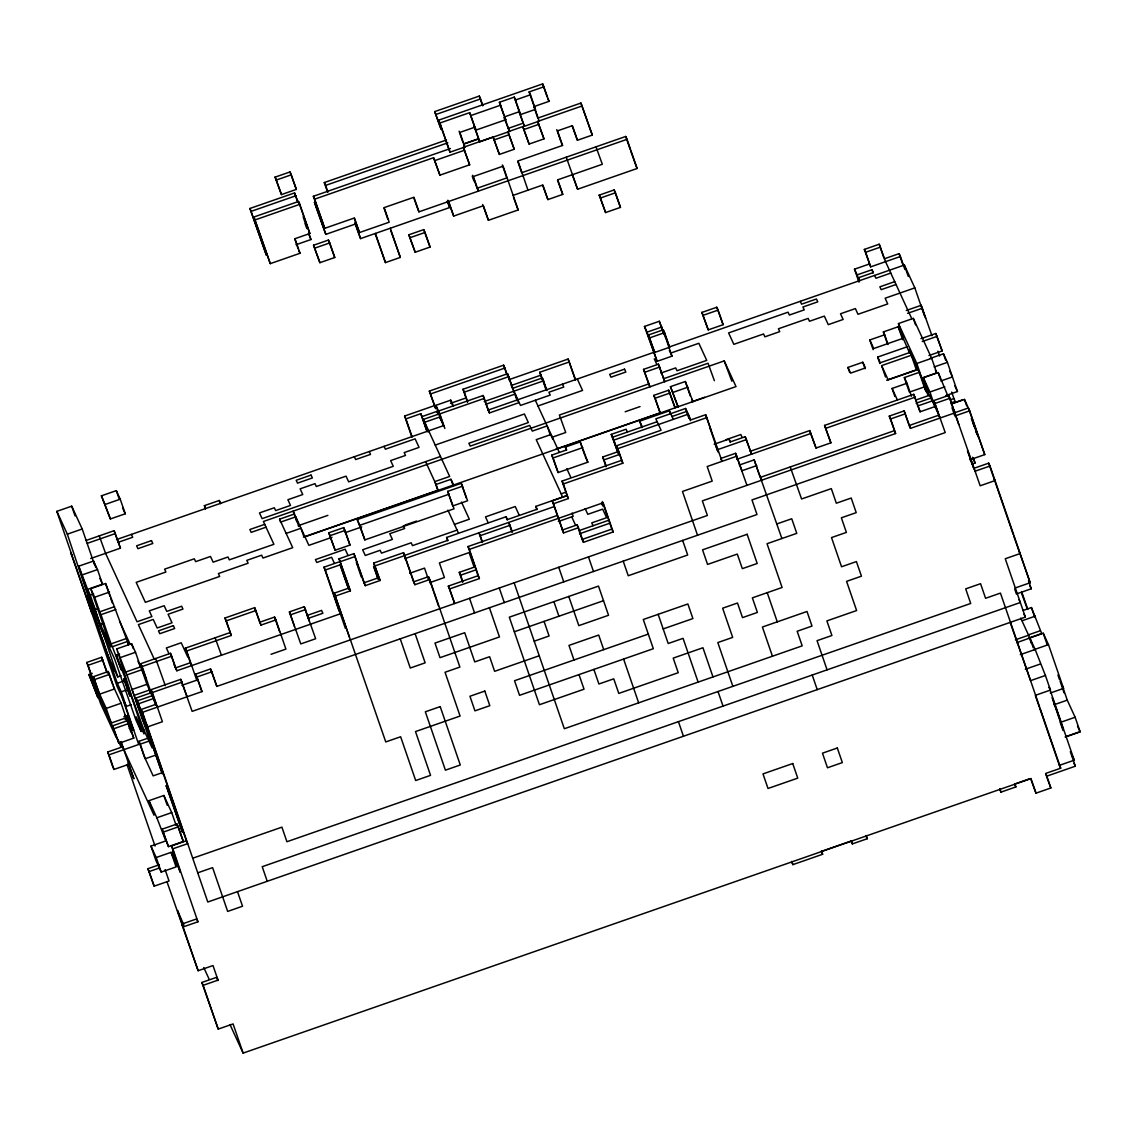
<?xml version="1.0" encoding="UTF-8"?>
<svg xmlns="http://www.w3.org/2000/svg" width="1137" height="1137" viewBox="0 0 1137 1137"><rect width="100%" height="100%" fill="white"/><g stroke="black" fill="none" stroke-linecap="round" stroke-linejoin="round"><path stroke-width="1.5" d="M434.704 111.597L441.042 129.049L434.704 111.597L479.302 96.062L482.841 105.4M436.025 114.453L480.61 98.919M275.126 177.13L289.992 171.957L291.314 174.814L296.331 189.396L281.464 194.583L275.126 177.13L281.464 194.583M520.618 114.553L514.279 97.114L499.413 102.287L505.752 119.726L476.019 130.087L474.712 127.245L459.845 132.418L464.862 147.014L449.996 152.187L438.64 120.152L542.704 83.896L549.029 101.335L534.163 106.523L535.484 109.365L520.618 114.553L519.296 111.696L504.43 116.884L509.461 131.466L479.729 141.827L473.958 126.008M276.447 179.987L291.314 174.814M438.64 120.152L439.962 123.009L469.68 112.648L476.019 130.087M518.543 110.474L524.328 126.292L539.194 121.119L529.146 91.926L544.012 86.753M471.002 115.505L500.735 105.144M515.587 99.957L530.453 94.783L535.484 109.365M249.969 208.455L266.342 255.086L249.969 208.455L294.568 192.92L298.107 202.258M327.641 192.281L324.301 182.56L446.514 139.965M251.277 211.311L295.876 195.763M324.301 182.56L325.608 185.402L447.822 142.821M253.906 217.011L298.505 201.476L299.813 204.319L309.847 233.511L294.98 238.685L300.012 253.281L270.279 263.642L253.906 217.011L270.279 263.642M572.394 175.027L577.61 189.225L637.075 168.503L627.041 139.325L418.928 211.837L413.911 197.255L384.178 207.602L389.195 222.198L359.463 232.559L354.446 217.963L324.713 228.324L313.371 196.289L450.451 148.521M463.669 143.916L476.872 139.311M508.253 128.382L521.471 123.777M537.986 118.021L580.936 103.055L592.292 135.09L577.425 140.263L572.209 126.065M478.421 138.984L463.555 144.157L464.862 147.014M255.214 219.867L299.813 204.319M313.371 196.289L314.679 199.146L433.595 157.702L439.934 175.155L469.652 164.794L463.327 147.341L493.06 136.98L499.385 154.433L514.251 149.245L507.926 131.807L522.778 126.619L529.117 144.072L543.983 138.885L537.645 121.446L582.243 105.912M434.902 160.559L464.635 150.198M494.368 139.837L509.234 134.663M524.1 129.476L538.966 124.303M577.425 140.263L572.394 125.681L557.528 130.854L562.559 145.451L517.96 160.985L527.994 190.177M296.075 244.725L310.941 239.537L308.71 233.057M325.807 234.364L314.452 202.329L325.807 234.364L355.526 224.003L360.557 238.599L449.74 207.517L447.509 201.036M313.556 245.251L328.422 240.063L329.744 242.92L334.761 257.516L319.895 262.69L313.556 245.251L319.895 262.69M627.041 139.325L625.72 136.468L521.67 172.725L517.761 161.383M314.878 248.093L329.744 242.92M447.907 200.254L453.677 216.073L483.41 205.712L488.427 220.308L518.159 209.947L503.094 166.173L473.362 176.533L478.393 191.115L477.071 188.273L506.804 177.912L502.341 164.936M513.142 195.351L542.861 184.99L547.892 199.586L562.758 194.399L557.727 179.817L602.326 164.268L595.987 146.829M408.851 234.79L423.717 229.617L425.039 232.474L430.056 247.056L415.19 252.243L408.851 234.79L415.19 252.243M410.173 237.647L425.039 232.474M375.224 233.81L385.457 262.604L400.323 257.417L390.289 228.239M599.27 195.123L614.136 189.936L615.444 192.793L620.461 207.389L605.595 212.562L599.27 195.123L605.595 212.562M600.578 197.966L615.444 192.793M131.238 704.698L126.278 706.418L117.097 686.45L56.85 511.352L71.716 506.178L82.205 528.989L94.485 564.663M101.449 495.817L116.315 490.63L120.238 499.186L125.269 513.782L110.403 518.955L101.449 495.817L110.403 518.955M429.331 391.071L435.656 408.524L429.331 391.071L503.648 365.176L507.201 374.514M105.386 504.373L120.238 499.186M430.639 393.928L504.97 368.033M467.463 402.242L463.001 389.266L507.585 373.732L517.264 400.906M904.867 269.469L900.405 256.493L870.672 266.854L864.347 249.415L879.214 244.228L885.538 261.681L911.775 318.715M666.964 341.569L671.981 356.151L657.115 361.339L644.452 326.447L659.318 321.274L666.396 339.935M463.001 389.266L464.308 392.123L508.907 376.589M864.347 249.415L865.655 252.272L880.521 247.084M411.878 437.105L404.616 416.028L434.348 405.667M440.914 419.923L435.883 405.34L450.749 400.153L453.379 405.852M508.68 379.772L568.13 359.05L575.578 379.73M701.913 312.433L716.779 307.246L718.101 310.103L723.118 324.699L708.252 329.872L701.913 312.433L708.252 329.872M56.85 511.352L67.339 534.163L82.205 528.989M644.452 326.447L647.067 332.146L661.933 326.973M404.616 416.028L405.937 418.885L420.804 413.697L427.128 431.15M450.522 403.337L465.388 398.163M542.505 380.369L539.72 372.268L569.452 361.907M703.234 315.276L718.101 310.103M648.388 335.003L663.255 329.815L664.562 332.672L669.579 347.268L654.713 352.442L648.388 335.003L654.713 352.442M422.111 416.554L436.978 411.367L438.285 414.223L423.419 419.397L427.327 430.752M546.044 389.707L541.027 375.111L511.295 385.471L520.476 405.44L550.209 395.079L548.901 392.222L563.767 387.049L562.445 384.192M519.168 402.583L489.436 412.944L483.111 395.505L438.512 411.04L443.529 425.636L116.5 539.592M649.696 337.86L664.562 332.672M546.996 390.545L542.335 377.967L512.616 388.328L507.585 373.732M858.961 282.161L854.498 269.185L869.364 264.011M884.231 258.824L899.097 253.65L900.405 256.493M435.883 405.34L439.82 413.896L484.419 398.348M484.191 401.532L543.657 380.81M86.028 540.487L114.112 530.695L120.437 548.148L90.704 558.509M87.336 543.33L115.42 533.551M485.499 404.388L515.232 394.027L517.463 400.508M854.498 269.185L857.127 274.884L871.994 269.711L873.301 272.567L858.435 277.741L859.558 280.981M205.499 508.907L204.39 505.652L219.242 500.479L220.564 503.336M483.111 395.505L488.128 410.087L654.94 351.958M669.807 346.785L904.341 265.049L914.83 287.874L924.324 315.432M117.822 542.434L132.688 537.261L131.366 534.404M890.797 273.079L875.931 278.267L874.609 275.41M670.787 353.067L698.857 343.275L706.731 360.386L676.998 370.747L675.691 367.891L660.824 373.078M537.972 405.952L582.556 390.417L577.312 379.005M894.72 281.635L879.867 286.822L881.175 289.679L896.041 284.492M78.695 566.198L93.561 561.024L97.498 569.58L102.515 584.176L87.648 589.35L78.695 566.198L100.084 627.425L106.651 641.68L101.634 627.084L89.823 601.416L67.339 534.163M643.556 369.369L649.895 386.807L643.556 369.369L658.422 364.181L664.761 381.634L658.422 364.181M435.229 445.064L524.413 413.996L528.35 422.552L468.885 443.259L470.206 446.116L529.657 425.394L532.287 431.108L547.153 425.92L550.493 435.656M644.878 372.211L659.73 367.038M82.631 574.753L97.498 569.58M914.83 287.874L885.112 298.221L887.727 303.934L857.994 314.295L855.379 308.582L840.513 313.769L843.142 319.469L828.276 324.656L824.339 316.1L809.473 321.274L808.165 318.417L778.433 328.778L779.74 331.634L764.874 336.822L763.567 333.965L733.834 344.326L728.59 332.914L788.055 312.192L789.362 315.048L804.229 309.875L802.907 307.018L817.773 301.831L816.465 298.988L801.599 304.162L800.292 301.319M440.474 456.477L262.093 518.628L259.478 512.929L274.33 507.756L275.651 510.598L290.518 505.425L287.888 499.726L302.755 494.538L300.125 488.839L314.992 483.651L316.313 486.508L346.032 476.147L348.661 481.846L393.26 466.312L390.631 460.613L405.497 455.425L404.189 452.583L419.056 447.395L415.119 438.839L385.386 449.2L384.079 446.344M648.587 383.965L559.39 415.033L565.729 432.486L552.511 437.091M663.439 378.777L708.038 363.243L714.377 380.682M304.943 536.792L736.023 386.58L724.212 360.912L263.4 521.485L273.903 544.296L229.304 559.845L227.997 556.988L213.131 562.175L210.501 556.462L195.635 561.65L194.328 558.793L164.595 569.154L165.917 572.01L136.184 582.371L145.365 602.326L219.683 576.431L218.375 573.574L248.108 563.213L246.8 560.37L261.652 555.183L262.974 558.04L292.706 547.679L279.588 519.154L294.455 513.981L297.795 523.702M264.722 524.342L249.856 529.515L251.163 532.372L266.03 527.184M280.896 522.011L295.762 516.838L308.88 545.348L332.004 537.289M144.456 730.267L141.159 731.418L135.914 720.005L114.524 658.792L107.958 644.537L102.941 629.941L110.815 647.052L90.733 588.682L105.599 583.508L128.524 644.395M670.46 386.665L678.107 406.961L670.46 386.665L685.327 381.492L692.959 401.787L691.651 398.931M556.107 449.072L660.156 412.802L653.832 395.363L668.698 390.19L675.023 407.629L678.334 406.477M906.303 310.486L921.169 305.313L931.97 335.728M87.648 589.35L90.278 595.049L93.575 593.898M653.832 395.363L655.139 398.22L670.006 393.032M673.076 392.364L687.942 387.191M298.15 525.72L327.882 515.359M625.179 411.765L640.046 406.577M907.61 313.343L922.477 308.17M90.733 588.682L94.655 597.238L109.522 592.064M286.14 533.424L301.007 528.236L303.792 536.351M425.608 461.65L436.096 484.476L450.963 479.288L453.592 484.987M888.011 344.511L884.671 334.775L869.805 339.963L873.742 348.519L903.474 338.158L898.443 323.562L913.309 318.374L931.672 358.311L936.703 372.893L921.837 378.081M887.258 343.275L883.364 331.919L898.23 326.745L909.643 353.195M98.592 608.494L95.295 609.645L92.665 603.946L97.697 618.528M303.408 537.133L437.191 490.502M691.538 401.873L704.755 397.268M447.722 491.355L454.061 508.807L364.863 539.89L357.231 519.595L461.281 483.324L467.605 500.777L452.739 505.951L447.722 491.355L462.588 486.181M565.331 447.068L580.197 441.895L587.843 462.19L558.111 472.551L551.786 455.098L566.638 449.925L565.331 447.068L566.453 450.309M641.893 427.654L639.662 421.173L669.38 410.812L673.317 419.368M94.655 597.238L99.686 611.834L114.553 606.646M328.806 532.798L343.672 527.625L344.98 530.467L349.997 545.064L335.145 550.237L328.806 532.798L335.145 550.237M657.143 421.699L612.545 437.233L617.576 451.83L602.709 457.003L604.017 459.86L618.883 454.672L611.237 434.377L626.103 429.203L627.411 432.06M746.952 485.343L735.596 453.308L720.73 458.481L722.052 461.338L705.679 414.707L690.813 419.894L685.568 408.481L655.836 418.842L661.08 430.255L616.481 445.789L622.82 463.228L563.355 483.95L562.048 481.093L621.513 460.386M99.686 611.834L100.994 614.676L115.86 609.503M330.114 535.655L344.98 530.467M357.231 519.595L359.846 525.294L449.044 494.211M551.786 455.098L553.094 457.955L582.826 447.594M672.01 416.512L686.876 411.338L689.107 417.819M345.207 532.684L361.722 526.928M611.237 434.377L613.866 440.09L688.183 414.181L690.415 420.676M100.312 624.241L103.623 623.09M920.956 338.67L935.822 333.496L942.161 350.935L928.943 355.54M847.946 367.422L862.812 362.248L865.428 367.947L850.575 373.135L847.946 367.422L849.623 372.296M879.91 363.556L877.679 357.061L907.411 346.714M922.263 341.526L937.13 336.353M616.481 445.789L617.803 448.646L706.987 417.563M404.957 525.095L416.526 521.073M910.026 352.413L880.294 362.774L877.679 357.061M885.51 376.972L881.616 365.617L911.334 355.27L916.365 369.852L886.633 380.213M339.068 558.793L353.934 553.62L365.29 585.654L380.156 580.481L373.817 563.028L403.55 552.667L414.906 584.702L429.772 579.529L459.888 667.078L445.036 672.251L460.087 716.04L415.502 731.574L430.553 775.349L415.687 780.536L400.636 736.748L385.77 741.935L334.25 593.159L349.116 587.985L339.068 558.793L350.423 590.828L335.557 596.015M339.039 610.939L323.988 567.164L338.854 561.976M340.389 561.65L355.256 556.476M100.994 614.676L111.028 643.869L125.894 638.681M930.251 358.397L943.468 353.792L947.405 362.348L957.439 391.526L945.885 395.562M454.459 524.399L469.325 519.211L461.466 502.099M898.443 323.562L916.82 363.485L931.672 358.311M323.988 567.164L325.296 570.021L340.162 564.833L348.718 588.767M111.028 643.869L112.35 646.711L127.216 641.538L128.325 644.778M457.088 530.098L412.489 545.632L411.182 542.79L381.449 553.15L380.142 550.294L365.275 555.481L362.646 549.768L392.379 539.407L389.764 533.708L404.63 528.534L403.308 525.678M561.138 493.842L566.098 492.108M917.9 369.525L888.168 379.886L881.616 365.617M116.727 648.9L131.594 643.727L135.53 652.283L140.547 666.865L125.695 672.052L116.727 648.9L131.565 695.858L144.228 730.75L152.102 747.862L143.376 721.526M124.8 714.974L126.108 717.817L111.241 723.004L95.508 688.78L100.525 703.377L116.272 737.6L106.224 708.408L91.799 677.041L86.782 662.445L101.648 657.271L107.418 673.09M725.96 439.706L740.827 434.533L742.148 437.39M916.82 363.485L926.854 392.663L924.225 386.964L909.373 392.151L904.341 377.555L919.208 372.367L925.347 390.204M934.188 366.953L947.405 362.348M447.722 540.7L446.614 537.46L506.064 516.738L507.386 519.595L537.105 509.234L535.797 506.391L565.53 496.03M714.178 444.226L729.044 439.053L730.352 441.895L745.218 436.722L751.557 454.16L745.218 436.722M552.198 500.877L567.065 495.689L568.372 498.546L553.52 503.719L552.198 500.877L563.554 532.912L578.42 527.724L583.437 542.321L613.17 531.96L603.136 502.781L469.339 549.398L468.032 546.542L557.229 515.459L558.537 518.316M112.35 646.711L121.304 669.864L116.287 655.267L119.584 654.116M86.782 662.445L88.089 665.301L102.955 660.114M229.972 632.613L185.374 648.147L186.681 651.004L231.28 635.455L224.955 618.016L254.674 607.655L261.013 625.094L275.879 619.921L285.913 649.099L271.047 654.287M404.985 555.282L447.921 540.317L446.614 537.46M375.139 565.885L404.871 555.524M894.89 396.543L892.104 388.442L906.971 383.254L911.433 396.23M120.664 657.456L135.53 652.283M224.955 618.016L226.263 620.873L255.996 610.512M404.644 558.708L553.293 506.903M716.807 449.925L746.526 439.564M909.827 352.797L908.719 349.556L928.389 392.336L923.372 377.74L938.238 372.566L948.144 396.557M482.315 542.534L478.961 532.812L480.269 535.655L510.001 525.294L512.233 531.789M88.956 674.525L97.91 697.663L88.956 674.525L92.253 673.374M940.867 380.966L952.422 376.944L949.793 371.23M93.333 676.714L108.2 671.526L114.539 688.965L99.672 694.153L93.333 676.714L98.35 691.296M358.965 568.216L363.982 582.798L378.848 577.624L380.156 580.481M94.641 679.556L109.507 674.383M137.932 661.165L145.806 678.277L140.775 663.681L170.507 653.32L176.846 670.773L340.361 613.795M254.674 607.655L259.705 622.252L274.571 617.064L275.879 619.921M289.423 611.891L304.29 606.703L315.645 638.738L300.779 643.926L289.423 611.891L294.455 626.473M750.235 451.304L809.7 430.596L816.025 448.035L830.891 442.847L824.567 425.409L913.75 394.326L920.089 411.779L934.955 406.591L929.924 392.009L923.372 377.74M736.918 456.15L707.186 466.511L712.203 481.107L682.47 491.468L697.535 535.243M140.775 663.681L142.097 666.538L171.815 656.177M290.745 614.733L305.611 609.56M409.661 573.304L424.527 568.116L428.436 579.472M558.31 521.499L573.176 516.326L572.053 513.071M736.691 459.348L811.008 433.439M825.874 428.265L915.072 397.183M929.924 392.009L944.79 386.822M107.276 654.088L117.779 676.899L121.076 675.748M125.695 672.052L127.003 674.909L141.869 669.721L146.886 684.318L157.375 707.129M916.493 399.798L929.711 395.193L932.127 401.276M306.692 615.6L321.558 610.413L322.865 613.269L307.999 618.443M916.152 403.223L931.018 398.035M739.306 465.047L754.172 459.86L781.901 538.526M112.307 668.684L113.615 671.526L87.194 595.717L117.324 683.266L123.933 680.964M917.46 406.065L932.326 400.892L940.2 418.004M403.55 552.667L413.598 581.86L428.464 576.672L429.772 579.529M562.246 530.055L577.113 524.882L578.42 527.724M993.724 477.753L995.031 480.596L980.165 485.783L948.727 395.378L933.861 400.551L945.217 432.6L751.969 499.939L757 514.521L192.125 711.364L180.783 679.329L151.05 689.69L156.067 704.272L141.201 709.46L142.509 712.302L201.974 691.594L195.649 674.142L210.501 668.968L216.84 686.407L707.385 515.473L702.353 500.877L895.601 433.538L889.276 416.099L904.128 410.912L910.467 428.365L955.066 412.816L952.436 407.117M191.712 665.586L190.391 662.743L175.524 667.916L170.507 653.32M756.801 465.573L741.935 470.746L735.596 453.308M889.276 416.099L890.584 418.956L905.45 413.769M935.182 403.408L950.035 398.234M950.617 399.712L953.915 398.561L955.222 401.418L951.925 402.569M429.544 582.712L444.411 577.525L439.394 562.943L469.126 552.582L474.143 567.178L459.277 572.352L462.617 582.073M579.842 530.339L607.925 520.547M117.324 683.266L121.261 691.822L126.207 690.102M951.356 403.777L962.911 399.755M146.886 684.318L132.02 689.491L144.683 724.383M951.243 404.019L964.46 399.414L969.705 410.827L984.756 454.601L969.904 459.789M459.277 572.352L460.584 575.208L475.451 570.021M579.5 533.765L609.233 523.404M134.649 695.204L149.516 690.017L150.624 693.257M448.348 586.081L478.08 575.72L479.388 578.577L449.655 588.938L448.348 586.081L454.672 603.534L449.655 588.938M577.113 524.882L582.13 539.464L611.862 529.103L613.17 531.96M760.511 477.313L894.293 430.696M938.892 415.147L909.159 425.508L910.467 428.365M106.224 708.408L121.09 703.234L131.139 732.413M142.097 666.538L152.131 695.716L137.264 700.904L162.364 773.856L135.957 698.047L150.823 692.874M955.179 412.575L968.383 407.97L984.756 454.601M151.05 689.69L152.358 692.532L182.091 682.172M195.649 674.142L196.957 676.998L211.823 671.811L216.84 686.407M181.863 685.355L196.729 680.182L186.681 651.004M969.705 410.827L954.838 416L952.053 407.899M135.957 698.047L138.586 703.746L153.438 698.573L155.67 705.054M123.834 716.793L127.131 715.642L131.793 728.22M125.141 719.65L128.453 718.499M112.563 725.847L127.429 720.673L128.737 723.53L133.754 738.112L118.888 743.3L112.563 725.847L118.888 743.3M113.871 728.703L128.737 723.53M129.078 728.192L132.389 727.04L133.697 729.897L130.385 731.048M128.865 764.263L113.998 769.436L112.691 766.594L107.674 751.998L122.54 746.824L120.863 741.949M163.06 772.407L153.14 775.86L143.958 755.892L138.941 741.31L148.848 737.856M107.674 751.998L108.981 754.854L138.714 744.493L123.649 700.719M138.941 741.31L140.249 744.152L150.169 740.699M776.884 523.93L791.75 518.756L796.767 533.352L767.034 543.713L782.1 587.488L752.367 597.849L757.384 612.431L742.518 617.618L737.501 603.022L722.635 608.21L732.683 637.388L717.817 642.561L732.868 686.35M971.78 464.123L975.077 462.972L973.414 458.112M1015.313 587.928L1030.179 582.741L990.014 466.014L988.693 463.157L973.826 468.345L969.364 455.368M156.835 754.726L145.28 758.749L140.249 744.152M514.336 631.76L603.52 600.691M990.014 466.014L975.148 471.187L972.519 465.488M534.219 641.183L549.086 635.995L544.069 621.413M539.236 655.765L494.638 671.313L489.621 656.717L474.754 661.905L464.72 632.712L434.988 643.073L440.005 657.669L499.47 636.947L489.422 607.769M121.233 743.968L154.021 815.257L149.004 800.675L163.856 795.488L171.73 812.6L176.192 825.576M648.317 634.105L514.535 680.722L519.552 695.318L653.334 648.701L643.286 619.509L687.885 603.974L692.902 618.571L663.184 628.917M149.004 800.675L156.863 817.773L171.73 812.6M162.108 829.186L176.974 824.012L178.296 826.855L183.313 841.451L168.447 846.624L162.108 829.186L168.447 846.624M163.43 832.042L178.296 826.855M150.965 846.113L156.21 857.511L171.076 852.338L176.093 866.92L161.227 872.107L155.982 860.695L150.965 846.113L165.817 840.925L156.863 817.773M171.516 845.971L186.383 840.783L187.704 843.64L172.838 848.813L171.516 845.971L180.257 872.292L173.918 854.853L172.611 851.997L177.628 866.593L171.076 852.338M165.135 869.649L169.029 881.004L154.163 886.178L147.838 868.739L159.393 864.703M147.838 868.739L149.146 871.582L159.052 868.128M192.721 858.222L281.905 827.153L286.922 841.735L970.714 603.463L965.697 588.867L980.563 583.693L985.58 598.289L1000.446 593.102L1060.693 768.214L1045.827 773.387L1050.844 787.984L1035.978 793.157L1030.762 778.959M197.739 872.818L212.605 867.645L227.67 911.419L242.536 906.232L237.505 891.65M1028.473 580.68L1031.259 588.781L1016.393 593.969L1014.716 589.094M1023.186 610.441L1031.444 607.556L1041.705 633.551L1028.488 638.155M1018.823 550.706L1020.131 553.563L1005.264 558.736L1025.347 617.107L207.787 902.011L142.509 712.302M1022.163 620.717L1035.366 616.112M181.764 924.111L196.63 918.923L197.937 921.78L183.071 926.953L181.764 924.111L198.136 970.728L213.003 965.555L218.02 980.137L203.153 985.324L201.846 982.467L216.712 977.294L218.02 980.137M1028.829 634.73L1040.398 630.708M1015.398 639.818L1028.601 635.213L1031.387 643.329M1016.705 642.675L1043.24 633.224L1048.485 644.636L1063.55 688.411L1050.332 693.016M1033.618 649.81L1048.485 644.636M1020.301 654.656L1035.167 649.483L1045.429 675.477L1050.446 690.074L1035.58 695.247M1025.318 669.252L1040.184 664.065M1045.429 675.477L1030.563 680.651L1010.281 622.678M1054.042 704.755L1067.259 700.15L1075.133 717.262L1080.15 731.844L1065.284 737.032M1075.133 717.262L1060.267 722.436L1063.052 730.551M201.846 982.467L218.219 1029.099L233.085 1023.925L243.119 1053.104L1030.961 778.575L1035.978 793.157M1065.397 736.79L1078.615 732.185M1039.858 708.607L1059.371 765.357L1074.238 760.184L1049.138 687.217L1050.446 690.074M1029.426 778.902L1014.559 784.075L1015.867 786.932L1001.001 792.119L999.693 789.263M791.579 861.775L792.887 864.632L822.619 854.271L821.511 851.03M822.619 854.271L821.312 851.414L851.044 841.067L852.352 843.91L867.218 838.736L866.096 835.496M1047.248 776.002L1075.332 766.21L1070.301 751.628M942.161 350.935L935.822 333.496M954.824 385.827L957.439 391.526M975.802 431.449L978.431 437.162M935.381 370.051L936.703 372.893M972.462 457.273L975.077 462.972M1030.179 582.741L1013.792 536.124M1029.951 585.925L1031.259 588.781M968.809 453.748L967.502 450.892L971.964 463.868M1021.808 593.969L1027.024 608.167M1062.242 685.554L1063.55 688.411M1077.521 726.145L1080.15 731.844M1019.022 599.668L1020.33 602.511L262.221 866.692L267.238 881.289M1024.039 614.264L1025.347 617.107M1020.728 618.102L1028.601 635.213M1035.167 649.483L1029.909 638.07L1033.263 647.806M858.435 277.741L859.743 280.597M883.364 331.919L884.671 334.775M904.341 377.555L906.971 383.254M920.089 411.779L913.75 394.326M1061.574 725.292L1062.882 728.135L1052.848 698.957M1071.622 754.471L1074.238 760.184M1074.01 763.368L1075.332 766.21M892.104 388.442L897.349 399.84M1059.371 765.357L1060.693 768.214M1050.844 787.984L1045.628 773.785M830.891 442.847L824.567 425.409M816.025 448.035L809.7 430.596M790.243 466.952L801.585 498.987L831.318 488.626L836.335 503.222L851.201 498.034L856.218 512.631L841.366 517.804L846.383 532.4L831.517 537.574L841.551 566.766L856.417 561.579L861.448 576.175L846.582 581.362L856.616 610.541L826.883 620.901L831.914 635.498L817.048 640.671L827.082 669.849M723.118 324.699L716.779 307.246M637.075 168.503L630.737 151.065M731.858 381.208L724.212 360.912M759.189 474.456L761.818 480.155M592.292 135.09L580.936 103.055M620.461 207.389L614.136 189.936M669.579 347.268L663.255 329.815M669.352 350.452L671.981 356.151M547.721 98.493L549.029 101.335M561.237 142.594L562.559 145.451M566.269 157.19L577.61 189.225M654.258 358.809L656.888 364.522M675.023 407.629L668.698 390.19M529.146 91.926L530.453 94.783M865.911 835.88L867.218 838.736M543.983 138.885L537.645 121.446M562.758 194.399L557.528 180.2M529.117 144.072L522.778 126.619M547.892 199.586L542.676 185.388M504.43 116.884L505.752 119.726M509.461 131.466L504.046 117.665M639.662 421.173L642.277 426.872M514.251 149.245L507.926 131.807M499.385 154.433L493.06 136.98M518.159 209.947L513.498 197.369M469.652 164.794L463.327 147.341M488.427 220.308L482.656 204.475M585.214 456.477L587.843 462.19M601.587 503.108L602.908 505.965L601.786 502.725M539.72 372.268L541.027 375.111M439.934 175.155L433.595 157.702M449.74 207.517L447.31 201.42M535.342 400.252L558.949 451.588M566.823 468.7L570.76 477.256M585.185 508.623L587.815 514.322L602.681 509.149L606.618 517.705L591.752 522.878L593.059 525.735M562.46 496.684L536.223 439.649L551.09 434.476L552.753 439.337M571.641 516.653L575.564 525.209M582.13 539.464L583.437 542.321M418.928 211.837L413.712 197.639M430.056 247.056L423.717 229.617M488.128 410.087L489.436 412.944M519.168 515.089L515.232 506.533L485.499 516.88L488.128 522.594M400.323 257.417L390.645 230.242M510.001 525.294L508.694 522.452L512.034 532.173M359.463 232.559L354.247 218.361M360.557 238.599L354.772 222.781M443.529 425.636L439.593 417.08L424.726 422.253L428.08 431.989M423.419 419.397L449.655 476.446L434.789 481.619L438.143 491.34M334.761 257.516L328.422 240.063M447.907 510.143L458.396 532.955M296.331 189.396L289.992 171.957M309.847 233.511L298.505 201.476M310.941 239.537L308.511 233.455M298.69 250.424L300.012 253.281M369.212 451.531L370.52 454.388L355.654 459.561L354.346 456.704M413.598 581.86L414.906 584.702M349.997 545.064L343.672 527.625M363.982 582.798L365.29 585.654M347.794 554.955L345.165 549.242L315.432 559.603L316.74 562.46L331.606 557.272L334.235 562.986M350.423 590.828L347.808 585.129L348.917 588.369M294.455 513.981L293.133 511.124L296.487 520.86M259.705 622.252L261.013 625.094M204.39 505.652L205.698 508.509M215.106 637.786L221.431 655.225M210.501 668.968L211.823 671.811M122.64 508.083L125.269 513.782M187.776 657.03L181.209 642.775L166.343 647.962L168.972 653.661M120.437 548.148L114.112 530.695M174.217 665.06L176.846 670.773M187.108 696.768L180.783 679.329M99.246 535.882L105.57 553.321L137.051 621.768L151.917 616.581L149.302 610.882L164.169 605.708L166.784 611.408L181.65 606.22L182.958 609.077L168.091 614.264L172.028 622.82L157.162 627.994L153.239 619.438L138.373 624.611L154.106 658.835M155.641 658.508L165.32 685.682M99.9 578.463L102.515 584.176M119.57 621.243L130.059 644.054M71.915 555.126L70.593 552.284L91.998 613.497M116.287 655.267L125.241 678.419L144.001 733.933L136.142 716.822L141.159 731.418M137.037 704.087L140.974 712.643M142.296 715.5L143.603 718.342M146.218 724.042L147.54 726.898L162.406 721.725L152.358 692.532M102.259 639.491L103.566 642.348M113.217 686.123L121.09 703.234M183.313 841.451L176.974 824.012M133.754 738.112L127.429 720.673M121.005 747.151L118.021 739.434M203.765 967.544L209.023 978.957M230.001 1024.579L243.119 1053.104M988.693 463.157L1013.238 534.489M972.661 421.33L977.124 434.306M971.339 418.487L974.139 426.588M964.46 399.414L966.692 405.909M1062.797 687.174L1067.259 700.15M1057.936 674.994L1059.613 679.855M1060.167 681.475L1064.076 692.817M1043.24 633.224L1047.149 644.58M1031.444 607.556L1034.784 617.292M943.468 353.792L945.7 360.273M1021.637 591.567L1027.777 609.404M937.94 351.162L939.603 356.023M951.683 392.08L953.915 398.561M921.169 305.313L925.632 318.289M904.341 265.049L908.25 276.405M948.727 395.378L958.775 424.556M1052.095 697.72L1056.557 710.696M1057.112 712.316L1061.02 723.672M899.097 253.65L903.005 264.992M938.238 372.566L940.47 379.047M913.309 318.374L915.541 324.869M933.861 400.551L940.001 418.388M1035.395 695.645L1039.289 706.987M879.214 244.228L883.676 257.204M927.081 389.479L929.313 395.974M923.145 380.923L928.162 395.52M898.23 326.745L902.693 339.721M871.994 269.711L873.102 272.951M865.655 252.272L870.672 266.854M904.128 410.912L908.591 423.888M857.127 274.884L859.359 281.379M869.805 339.963L873.159 349.684M890.584 418.956L895.601 433.538M1014.744 783.691L1015.867 786.932M862.812 362.248L865.044 368.729M999.892 788.865L1001.001 792.119M754.172 459.86L758.635 472.836M812.216 675.037L817.233 689.633M625.72 136.468L630.182 149.444M729.044 439.053L730.153 442.293M767.233 592.661L777.267 621.854M705.679 414.707L710.696 429.303M709.943 428.066L718.314 452.384M714.761 443.046L716.438 447.921M851.243 840.669L852.352 843.91M685.327 381.492L690.344 396.074M659.318 321.274L663.781 334.235M772.449 656.205L762.401 627.027L807 611.493L812.017 626.075L797.165 631.262L802.182 645.859L564.336 728.732L514.137 582.812M685.568 408.481L688.908 418.203M647.067 332.146L657.115 361.339M669.38 410.812L670.503 414.053M655.139 398.22L660.156 412.802M542.704 83.896L547.167 96.872M556.775 129.632L560.683 140.974M533.964 106.906L537.872 118.262M682.669 540.43L687.686 555.012L628.235 575.734L623.204 561.138M791.778 861.391L792.887 864.632M514.279 97.114L524.328 126.292M712.984 676.927L702.95 647.749L673.218 658.11L678.235 672.706L618.784 693.414L613.753 678.832L598.901 684.005L593.869 669.409M718.015 691.523L723.033 706.12M499.413 102.287L503.876 115.263M617.803 448.646L622.82 463.228M698.118 682.115L683.067 638.34L668.201 643.514L658.152 614.335M613.866 440.09L618.883 454.672M479.302 96.062L482.656 105.784M604.017 459.86L606.248 466.341M602.709 457.003L606.049 466.738M568.13 359.05L575.393 380.128M469.68 112.648L479.729 141.827M678.434 721.654L683.451 736.25M602.368 501.545L611.862 529.103M580.197 441.895L581.874 446.756M582.983 449.996L584.66 454.857M459.092 131.196L462.986 142.537M472.608 175.297L476.517 186.653M542.335 377.967L546.243 389.309M472.225 176.079L473.887 180.939M439.962 123.009L449.996 152.187M563.355 483.95L568.372 498.546M588.454 556.917L593.486 571.499M623.602 659.062L638.667 702.837M562.048 481.093L567.065 495.689M553.094 457.955L558.111 472.551M553.52 503.719L563.554 532.912M603.719 649.639L598.702 635.057L568.969 645.404L573.986 660M448.66 201.476L453.677 216.073M503.648 365.176L507.003 374.912M558.736 567.278L563.753 581.86M568.77 596.456L578.818 625.634L608.537 615.273L598.503 586.095L509.319 617.178L539.435 704.727L584.034 689.193L579.003 674.596M535.797 506.391L536.92 509.632M553.904 601.629L558.921 616.226M464.308 392.123L467.648 401.858M506.064 516.738L507.187 519.993M450.749 400.153L452.427 405.014M383.979 208L387.888 219.342M439.82 413.896L444.851 428.478M499.271 587.985L504.288 602.582M480.269 535.655L482.5 542.15M436.978 411.367L438.086 414.621M375.423 233.412L385.457 262.604M461.281 483.324L466.298 497.921M450.963 479.288L453.194 485.769M469.339 549.398L479.388 578.577M468.032 546.542L478.08 575.72M420.804 413.697L426.929 431.534M436.096 484.476L438.328 490.957M469.538 598.346L474.555 612.942M460.584 575.208L462.816 581.689M325.608 185.402L327.84 191.897M405.937 418.885L412.063 436.722M314.679 199.146L324.713 228.324M428.464 576.672L433.481 591.268M434.036 592.889L438.498 605.865M303.124 216.84L305.924 224.955M294.568 192.92L297.354 201.022M305.157 223.719L306.834 228.58M294.796 239.083L298.136 248.804M415.104 633.664L425.139 662.843L410.272 668.03L400.238 638.838M373.817 563.028L378.848 577.624M359.846 525.294L364.863 539.89M378.251 578.79L373.604 566.212L378.067 579.188M353.934 553.62L358.397 566.596M356.336 562.502L361.353 577.099M340.162 564.833L348.533 589.151M334.25 593.159L349.315 636.933M325.296 570.021L345.378 628.377M295.762 516.838L299.102 526.559M279.588 519.154L280.697 522.395M304.29 606.703L309.321 621.299M274.571 617.064L279.588 631.66M219.242 500.479L220.365 503.719M226.263 620.873L231.28 635.455M196.957 676.998L201.974 691.594M185.374 648.147L190.391 662.743M116.315 490.63L119.101 498.745M131.594 643.727L133.271 648.587M105.599 583.508L110.062 596.47M110.616 598.09L112.279 602.965M93.561 561.024L95.792 567.505M71.716 506.178L75.056 515.9M141.201 709.46L186.383 840.783M138.586 703.746L148.62 732.939L142.068 718.683L127.003 674.909M163.856 795.488L167.21 805.223M90.278 595.049L117.779 676.899M93.987 606.788L99.004 621.385M121.261 691.822L126.278 706.418M122.341 697.862L132.389 727.04M127.131 715.642L131.039 726.984M172.838 848.813L197.937 921.78M216.712 977.294L217.821 980.535M108.2 671.526L112.662 684.502M101.648 657.271L106.665 671.853M121.062 741.566L133.896 778.859L128.111 763.026M183.896 925.163L177.543 910.51L182.56 925.106L181.252 922.249L167.111 882.113M183.071 926.953L198.136 970.728M203.153 985.324L218.219 1029.099M127.131 764.988L155.03 846.056M156.21 857.511L161.227 872.107M88.089 665.301L98.137 694.48M108.981 754.854L113.998 769.436M149.146 871.582L154.163 886.178M311.055 475.095L296.203 480.283L297.51 483.14L312.377 477.952L311.055 475.095M624.54 369.17L609.674 374.357L610.981 377.214L625.847 372.026L624.54 369.17M151.477 540.629L136.611 545.817L137.932 548.674L152.799 543.486L151.477 540.629M173.35 625.663L158.484 630.85L159.791 633.693L174.657 628.519L173.35 625.663M747.151 534.291L702.552 549.839L707.569 564.421L737.302 554.074L742.333 568.656L757.185 563.483L747.151 534.291M440.204 706.617L425.337 711.805L445.42 770.175L460.286 764.988L440.204 706.617M484.803 691.083L469.936 696.256L474.953 710.852L489.82 705.679L484.803 691.083M792.731 763.538L762.998 773.899L768.015 788.481L797.748 778.134L792.731 763.538M837.315 747.99L822.463 753.177L827.48 767.773L842.346 762.586L837.315 747.99M125.013 681.603L123.706 678.761L130.03 696.199L125.013 681.603M167.395 788.453L166.073 785.596L182.446 832.227L167.395 788.453"/></g></svg>
